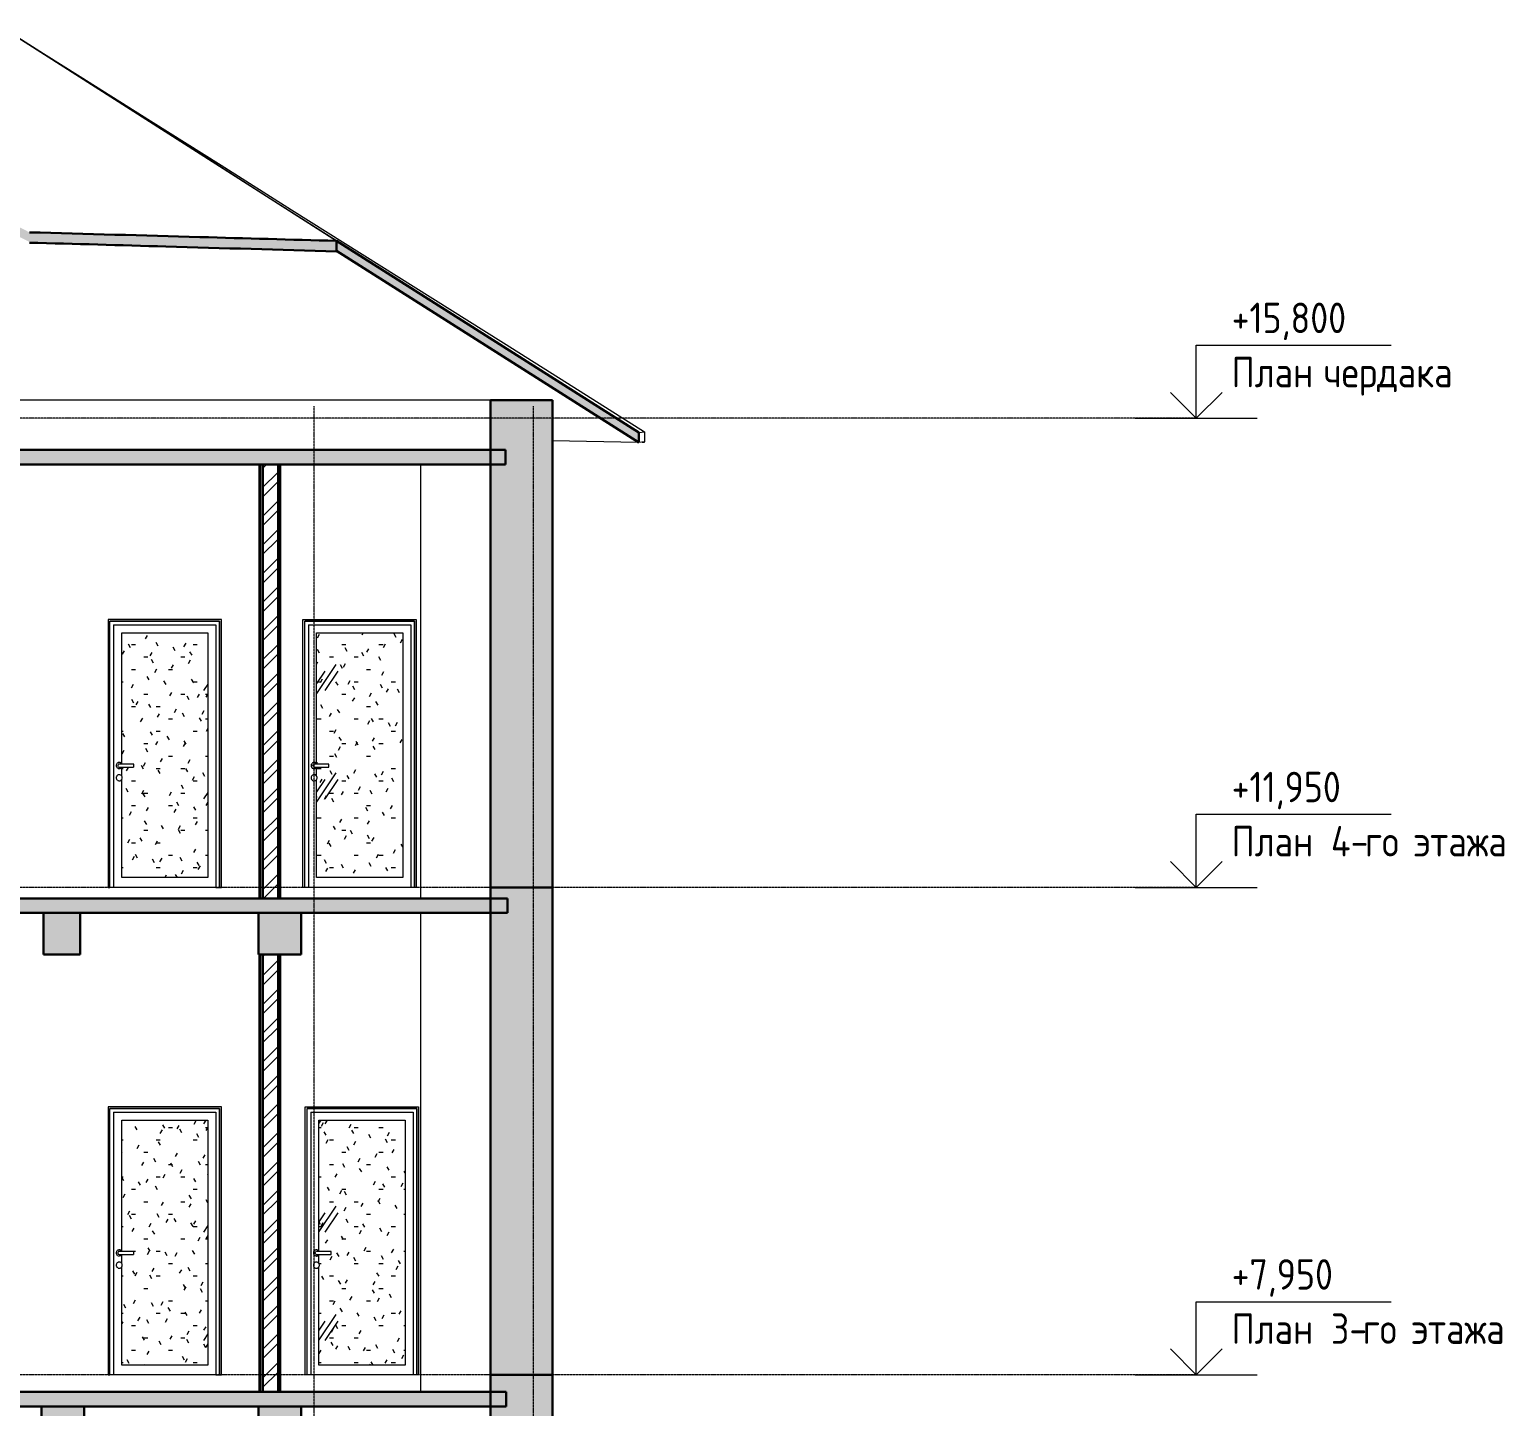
# Model space of a CAD drawing. Header units: millimetres. Extents: x -46915 to 9656, y -6969 to 19630.
# Drawn here: x -4443 to 7663, y 7690 to 18991 of the extents above; entities that cross this region are included whole.
import ezdxf

# ---------------------------------------------------------------- set-up
doc = ezdxf.new("R2010")
doc.units = ezdxf.units.MM
doc.linetypes.add('ADSK_Линия сетки', pattern=[25, 20, -2.5, 0, -2.5])
doc.linetypes.add('ADSK_Сверху', pattern=[4.5, 3, -1.5])
for name, color, linetype, lineweight in [('Аннотация', 7, 'Continuous', 20), ('Двери', 7, 'Continuous', 9), ('Каркас', 7, 'Continuous', 9), ('Крыша', 7, 'Continuous', 9), ('Оси', 7, 'Continuous', 9), ('Перекрытие', 7, 'Continuous', 9), ('Стены внутренние', 7, 'Continuous', 9), ('Стены наружные', 7, 'Continuous', 9), ('Стены несущие', 7, 'Continuous', 30), ('Стены отделка', 7, 'Continuous', 30), ('Стены перегородки', 7, 'Continuous', 30), ('Стены штриховка', 7, 'Continuous', 9), ('Уровни', 7, 'Continuous', 9)]:
    doc.layers.add(name, color=color, linetype=linetype, lineweight=lineweight)
doc.styles.add('GOST Common', font='GOST_Common.ttf', dxfattribs={"width": 0.9, "height": 250})
pattern_1 = [(45, (-19354.99, -180), (-117.8655, 117.8655), []), (45, (-19276.41, -180), (-117.8655, 117.8655), [])]
pattern_2 = [(0, (-19354.99, -180), (406.4, 101.6), [33.528, -271.272, 33.528, -271.272, -1625.6]), (0, (-19354.99, -180), (406.4, 101.6), [-609.6, 33.528, -576.072, 33.528, -271.272, -711.2]), (0, (-19354.99, -180), (406.4, 101.6), [-1524, 33.528, -169.672, 33.528, -474.472]), (120, (-19202.59, -129.2), (-291.1882, 301.15272), [33.528, -271.272, 33.528, -271.272, -1625.6]), (120, (-19202.59, -129.2), (-291.1882, 301.15272), [-609.6, 33.528, -576.072, 33.528, -271.272, -711.2]), (120, (-19202.59, -129.2), (-291.1882, 301.15272), [-1524, 33.528, -169.672, 33.528, -474.472]), (240, (-19151.79, 74), (-115.2118, -402.75272), [33.528, -271.272, 33.528, -271.272, -1625.6]), (240, (-19151.79, 74), (-115.2118, -402.75272), [-609.6, 33.528, -576.072, 33.528, -271.272, -711.2]), (240, (-19151.79, 74), (-115.2118, -402.75272), [-1524, 33.528, -169.672, 33.528, -474.472])]
pattern_3 = [(236.31, (-18821.59, 442.3), (-888.9982, -1778.001), [320.533, -2884.8]), (236.31, (-18803.8, 388.96), (-888.9982, -1778.001), [192.32, -3013.015]), (236.31, (-18910.49, 388.96), (-888.9982, -1778.001), [192.32, -3013.015])]

# ---------------------------------------------------------------- blocks, each defined once
blk = doc.blocks.new('ADSK_БалкаЖБ_Прямоугольная - 350х280мм-843200-Б')
at = {"layer": 'Каркас', "true_color": 0xc0c0c0}
blk.add_hatch(color=9, dxfattribs=at).paths.add_polyline_path([(-2562, 7410), (-2212, 7410), (-2212, 7690), (-2562, 7690)])
at = {"layer": 'Каркас', "lineweight": 30}
for p, q in [((-2212, 7690), (-2562, 7690)), ((-2562, 7690), (-2562, 7410)), ((-2212, 7410), (-2212, 7690)), ((-2562, 7410), (-2212, 7410))]:
    blk.add_line(p, q, dxfattribs=at)
blk = doc.blocks.new('ADSK_БалкаЖБ_Прямоугольная - 350х340мм-851147-Б')
at = {"layer": 'Каркас', "true_color": 0xc0c0c0}
blk.add_hatch(color=9, dxfattribs=at).paths.add_polyline_path([(-2562, 11400), (-2212, 11400), (-2212, 11740), (-2562, 11740), (-2562, 11648)])
at = {"layer": 'Каркас', "lineweight": 30}
for p, q in [((-2212, 11740), (-2562, 11740)), ((-2562, 11740), (-2562, 11400)), ((-2212, 11400), (-2212, 11740)), ((-2562, 11400), (-2212, 11400))]:
    blk.add_line(p, q, dxfattribs=at)
blk = doc.blocks.new('AC_Дверь_Однопольная - Д-27л 930х2200h-V32-Б')
at = {"layer": 'Двери', "lineweight": 5}
h = blk.add_hatch(dxfattribs=at)
h.set_pattern_fill('FP_9', color=256, style=0, pattern_type=2)
h.set_pattern_definition(pattern_2)
h.paths.add_polyline_path([(-3470, 8030), (-2978, 8030), (-2978, 10039), (-3686, 10039), (-3686, 8965), (-3684, 8962), (-3586, 8962), (-3586, 8938), (-3684, 8938), (-3686, 8935), (-3686, 8865), (-3684, 8863), (-3682, 8856), (-3681, 8850), (-3682, 8844), (-3686, 8832), (-3686, 8030)])
h = blk.add_hatch(dxfattribs=at)
h.set_pattern_fill('FP_1', color=256, style=0, pattern_type=2)
h.set_pattern_definition(pattern_3)
h.paths.add_polyline_path([(-3470, 8030), (-2978, 8030), (-2978, 10039), (-3686, 10039), (-3686, 8965), (-3684, 8962), (-3586, 8962), (-3586, 8938), (-3684, 8938), (-3686, 8935), (-3686, 8865), (-3684, 8863), (-3682, 8856), (-3681, 8850), (-3682, 8844), (-3686, 8832), (-3686, 8030)])
at = {"layer": 'Двери'}
for p, q in [((-2867, 10150), (-3797, 10150)), ((-3797, 10150), (-3797, 7950)), ((-3782, 7950), (-3782, 10135)), ((-2882, 10135), (-3782, 10135)), ((-3782, 7950), (-3782, 10135)), ((-3782, 10135), (-2882, 10135)), ((-3752, 10105), (-3752, 7950)), ((-3752, 10105), (-2912, 10105)), ((-2912, 10105), (-2912, 7950)), ((-2882, 7950), (-2882, 10135)), ((-2882, 10135), (-2882, 7950)), ((-2867, 7950), (-2867, 10150)), ((-3686, 8965), (-3686, 10039)), ((-3686, 10039), (-2978, 10039)), ((-2978, 10039), (-2978, 8030)), ((-3686, 8865), (-3686, 8935)), ((-3686, 8030), (-3686, 8835)), ((-2978, 8030), (-3686, 8030)), ((-3797, 7950), (-3782, 7950)), ((-3752, 7950), (-3782, 7950)), ((-2912, 7950), (-2882, 7950)), ((-2882, 7950), (-2867, 7950))]:
    blk.add_line(p, q, dxfattribs=at)
at = {"layer": 'Двери', "linetype": 'ADSK_Сверху', "lineweight": 5}
for p, q in [((-3586, 8962), (-3686, 8962)), ((-3586, 8950), (-3586, 8962)), ((-3686, 8938), (-3586, 8938)), ((-3586, 8938), (-3586, 8950))]:
    blk.add_line(p, q, dxfattribs=at)
at = {"layer": 'Двери', "linetype": 'ADSK_Сверху', "lineweight": 5, "flags": 128}
for points in [[(-3686, 8962), (-3687, 8962), (-3687, 8962), (-3688, 8962), (-3689, 8962), (-3690, 8962), (-3691, 8962), (-3691, 8962), (-3692, 8962), (-3693, 8962), (-3694, 8962), (-3694, 8962), (-3695, 8962), (-3696, 8962), (-3696, 8962), (-3697, 8962), (-3698, 8962), (-3698, 8962), (-3699, 8962), (-3700, 8962), (-3700, 8962), (-3701, 8962), (-3701, 8962), (-3702, 8962), (-3702, 8962), (-3703, 8962), (-3703, 8962), (-3703, 8962), (-3704, 8962), (-3704, 8962), (-3704, 8962), (-3705, 8962), (-3705, 8962), (-3705, 8962), (-3705, 8962), (-3705, 8962), (-3706, 8962), (-3706, 8962), (-3706, 8962), (-3706, 8962)], [(-3706, 8938), (-3706, 8938), (-3706, 8938), (-3706, 8938), (-3706, 8938), (-3705, 8938), (-3705, 8938), (-3705, 8938), (-3705, 8938), (-3705, 8938), (-3704, 8938), (-3704, 8938), (-3704, 8938), (-3703, 8938), (-3703, 8938), (-3702, 8938), (-3702, 8938), (-3701, 8938), (-3701, 8938), (-3700, 8938), (-3700, 8938), (-3699, 8938), (-3699, 8938), (-3698, 8938), (-3697, 8938), (-3697, 8938), (-3696, 8938), (-3695, 8938), (-3695, 8938), (-3694, 8938), (-3693, 8938), (-3692, 8938), (-3692, 8938), (-3691, 8938), (-3690, 8938), (-3689, 8938), (-3688, 8938), (-3688, 8938), (-3687, 8938), (-3686, 8938), (-3686, 8938)]]:
    blk.add_lwpolyline(points, dxfattribs=at)
at = {"layer": 'Двери', "linetype": 'ADSK_Сверху', "lineweight": 5}
for centre, radius, start, end in [((-3706, 8950), 25, 30, 180), ((-3706, 8950), 12, 105, 135), ((-3706, 8950), 25, 180, 330), ((-3706, 8850), 25, 0, 180), ((-3706, 8850), 25, 180, 0), ((-3706, 8950), 12, 150, 180), ((-3706, 8950), 12, 180, 210), ((-3706, 8950), 12, 225, 255)]:
    blk.add_arc(centre, radius, start, end, dxfattribs=at)
blk = doc.blocks.new('AC_Дверь_Однопольная - Д-27л 930х2200h-V33-Б')
at = {"layer": 'Двери', "lineweight": 5}
h = blk.add_hatch(dxfattribs=at)
h.set_pattern_fill('FP_9', color=256, style=0, pattern_type=2)
h.set_pattern_definition(pattern_2)
h.paths.add_polyline_path([(-1960, 8030), (-1360, 8030), (-1360, 10039), (-2068, 10039), (-2068, 8965), (-2066, 8962), (-1968, 8962), (-1968, 8938), (-2066, 8938), (-2068, 8935), (-2068, 8865), (-2066, 8862), (-2064, 8856), (-2063, 8850), (-2064, 8844), (-2068, 8832), (-2068, 8030)])
h = blk.add_hatch(dxfattribs=at)
h.set_pattern_fill('FP_1', color=256, style=0, pattern_type=2)
h.set_pattern_definition(pattern_3)
h.paths.add_polyline_path([(-1960, 8030), (-1360, 8030), (-1360, 10039), (-2068, 10039), (-2068, 8965), (-2066, 8962), (-1968, 8962), (-1968, 8938), (-2066, 8938), (-2068, 8935), (-2068, 8865), (-2066, 8862), (-2064, 8856), (-2063, 8850), (-2064, 8844), (-2068, 8832), (-2068, 8030)])
at = {"layer": 'Двери'}
for p, q in [((-2164, 7950), (-2164, 10135)), ((-1264, 10135), (-2164, 10135)), ((-2164, 7950), (-2164, 10135)), ((-2164, 10135), (-1264, 10135)), ((-2134, 10105), (-2134, 7950)), ((-2134, 10105), (-1294, 10105)), ((-1294, 10105), (-1294, 7950)), ((-1264, 7950), (-1264, 10135)), ((-1264, 10135), (-1264, 7950)), ((-2068, 8965), (-2068, 10039)), ((-2068, 10039), (-1360, 10039)), ((-1360, 10039), (-1360, 8030)), ((-2068, 8865), (-2068, 8935)), ((-2068, 8030), (-2068, 8835)), ((-1360, 8030), (-2068, 8030))]:
    blk.add_line(p, q, dxfattribs=at)
at = {"layer": 'Двери', "linetype": 'ADSK_Сверху', "lineweight": 5}
for p, q in [((-1968, 8962), (-2068, 8962)), ((-1968, 8950), (-1968, 8962)), ((-2068, 8938), (-1968, 8938)), ((-1968, 8938), (-1968, 8950))]:
    blk.add_line(p, q, dxfattribs=at)
at = {"layer": 'Двери', "linetype": 'ADSK_Сверху', "lineweight": 5, "flags": 128}
for points in [[(-2068, 8962), (-2069, 8962), (-2069, 8962), (-2070, 8962), (-2071, 8962), (-2072, 8962), (-2073, 8962), (-2073, 8962), (-2074, 8962), (-2075, 8962), (-2076, 8962), (-2076, 8962), (-2077, 8962), (-2078, 8962), (-2078, 8962), (-2079, 8962), (-2080, 8962), (-2080, 8962), (-2081, 8962), (-2082, 8962), (-2082, 8962), (-2083, 8962), (-2083, 8962), (-2084, 8962), (-2084, 8962), (-2085, 8962), (-2085, 8962), (-2085, 8962), (-2086, 8962), (-2086, 8962), (-2086, 8962), (-2087, 8962), (-2087, 8962), (-2087, 8962), (-2087, 8962), (-2087, 8962), (-2088, 8962), (-2088, 8962), (-2088, 8962), (-2088, 8962)], [(-2088, 8938), (-2088, 8938), (-2088, 8938), (-2088, 8938), (-2088, 8938), (-2087, 8938), (-2087, 8938), (-2087, 8938), (-2087, 8938), (-2086, 8938), (-2086, 8938), (-2086, 8938), (-2086, 8938), (-2085, 8938), (-2085, 8938), (-2084, 8938), (-2084, 8938), (-2083, 8938), (-2083, 8938), (-2082, 8938), (-2082, 8938), (-2081, 8938), (-2081, 8938), (-2080, 8938), (-2079, 8938), (-2079, 8938), (-2078, 8938), (-2077, 8938), (-2076, 8938), (-2076, 8938), (-2075, 8938), (-2074, 8938), (-2074, 8938), (-2073, 8938), (-2072, 8938), (-2071, 8938), (-2070, 8938), (-2070, 8938), (-2069, 8938), (-2068, 8938), (-2068, 8938)]]:
    blk.add_lwpolyline(points, dxfattribs=at)
at = {"layer": 'Двери', "linetype": 'ADSK_Сверху', "lineweight": 5}
for centre, radius, start, end in [((-2088, 8950), 25, 30, 180), ((-2088, 8950), 12, 105, 135), ((-2088, 8950), 25, 180, 330), ((-2088, 8850), 25, 0, 180), ((-2088, 8850), 25, 180, 0), ((-2088, 8950), 12, 150, 180), ((-2088, 8950), 12, 180, 210), ((-2088, 8950), 12, 225, 255)]:
    blk.add_arc(centre, radius, start, end, dxfattribs=at)
blk = doc.blocks.new('AC_Дверь_Однопольная - Д-27л 930х2200h-V34-Б')
at = {"layer": 'Двери', "lineweight": 5}
h = blk.add_hatch(dxfattribs=at)
h.set_pattern_fill('FP_9', color=256, style=0, pattern_type=2)
h.set_pattern_definition(pattern_2)
h.paths.add_polyline_path([(-3686, 12030), (-2978, 12030), (-2978, 14039), (-3686, 14039), (-3686, 12965), (-3684, 12962), (-3586, 12962), (-3586, 12938), (-3684, 12938), (-3686, 12935), (-3686, 12865), (-3684, 12863), (-3682, 12856), (-3681, 12850), (-3682, 12844), (-3686, 12832), (-3686, 12439)])
h = blk.add_hatch(dxfattribs=at)
h.set_pattern_fill('FP_1', color=256, style=0, pattern_type=2)
h.set_pattern_definition(pattern_3)
h.paths.add_polyline_path([(-3686, 12030), (-2978, 12030), (-2978, 14039), (-3686, 14039), (-3686, 12965), (-3684, 12962), (-3586, 12962), (-3586, 12938), (-3684, 12938), (-3686, 12935), (-3686, 12865), (-3684, 12863), (-3682, 12856), (-3681, 12850), (-3682, 12844), (-3686, 12832), (-3686, 12439)])
at = {"layer": 'Двери'}
for p, q in [((-2867, 14150), (-3797, 14150)), ((-3797, 14150), (-3797, 11950)), ((-3782, 11950), (-3782, 14135)), ((-2882, 14135), (-3782, 14135)), ((-3782, 11950), (-3782, 14135)), ((-3782, 14135), (-2882, 14135)), ((-3752, 14105), (-3752, 11950)), ((-3752, 14105), (-2912, 14105)), ((-2912, 14105), (-2912, 11950)), ((-2882, 11950), (-2882, 14135)), ((-2882, 14135), (-2882, 11950)), ((-2867, 11950), (-2867, 14150)), ((-3686, 12965), (-3686, 14039)), ((-3686, 14039), (-2978, 14039)), ((-2978, 14039), (-2978, 12030)), ((-3686, 12865), (-3686, 12935)), ((-3686, 12030), (-3686, 12835)), ((-2978, 12030), (-3686, 12030)), ((-3797, 11950), (-3782, 11950)), ((-3752, 11950), (-3782, 11950)), ((-2912, 11950), (-2882, 11950)), ((-2882, 11950), (-2867, 11950))]:
    blk.add_line(p, q, dxfattribs=at)
at = {"layer": 'Двери', "linetype": 'ADSK_Сверху', "lineweight": 5}
for p, q in [((-3586, 12962), (-3686, 12962)), ((-3586, 12950), (-3586, 12962)), ((-3686, 12938), (-3586, 12938)), ((-3586, 12938), (-3586, 12950))]:
    blk.add_line(p, q, dxfattribs=at)
at = {"layer": 'Двери', "linetype": 'ADSK_Сверху', "lineweight": 5, "flags": 128}
for points in [[(-3686, 12962), (-3687, 12962), (-3687, 12962), (-3688, 12962), (-3689, 12962), (-3690, 12962), (-3691, 12962), (-3691, 12962), (-3692, 12962), (-3693, 12962), (-3694, 12962), (-3694, 12962), (-3695, 12962), (-3696, 12962), (-3696, 12962), (-3697, 12962), (-3698, 12962), (-3698, 12962), (-3699, 12962), (-3700, 12962), (-3700, 12962), (-3701, 12962), (-3701, 12962), (-3702, 12962), (-3702, 12962), (-3703, 12962), (-3703, 12962), (-3703, 12962), (-3704, 12962), (-3704, 12962), (-3704, 12962), (-3705, 12962), (-3705, 12962), (-3705, 12962), (-3705, 12962), (-3705, 12962), (-3706, 12962), (-3706, 12962), (-3706, 12962), (-3706, 12962)], [(-3706, 12938), (-3706, 12938), (-3706, 12938), (-3706, 12938), (-3706, 12938), (-3705, 12938), (-3705, 12938), (-3705, 12938), (-3705, 12938), (-3705, 12938), (-3704, 12938), (-3704, 12938), (-3704, 12938), (-3703, 12938), (-3703, 12938), (-3702, 12938), (-3702, 12938), (-3701, 12938), (-3701, 12938), (-3700, 12938), (-3700, 12938), (-3699, 12938), (-3699, 12938), (-3698, 12938), (-3697, 12938), (-3697, 12938), (-3696, 12938), (-3695, 12938), (-3695, 12938), (-3694, 12938), (-3693, 12938), (-3692, 12938), (-3692, 12938), (-3691, 12938), (-3690, 12938), (-3689, 12938), (-3688, 12938), (-3688, 12938), (-3687, 12938), (-3686, 12938), (-3686, 12938)]]:
    blk.add_lwpolyline(points, dxfattribs=at)
at = {"layer": 'Двери', "linetype": 'ADSK_Сверху', "lineweight": 5}
for centre, radius, start, end in [((-3706, 12950), 25, 30, 180), ((-3706, 12950), 12, 150, 180), ((-3706, 12950), 12, 105, 135), ((-3706, 12950), 25, 180, 330), ((-3706, 12850), 25, 0, 180), ((-3706, 12850), 25, 180, 0), ((-3706, 12950), 12, 180, 210), ((-3706, 12950), 12, 225, 255)]:
    blk.add_arc(centre, radius, start, end, dxfattribs=at)
blk = doc.blocks.new('AC_Дверь_Однопольная - Д-27л 930х2200h-V35-Б')
at = {"layer": 'Двери', "lineweight": 5}
h = blk.add_hatch(dxfattribs=at)
h.set_pattern_fill('FP_9', color=256, style=0, pattern_type=2)
h.set_pattern_definition(pattern_2)
h.paths.add_polyline_path([(-2087, 12030), (-1379, 12030), (-1379, 14039), (-2087, 14039), (-2087, 12965), (-2085, 12962), (-1987, 12962), (-1987, 12938), (-2086, 12938), (-2087, 12935), (-2087, 12865), (-2086, 12863), (-2083, 12856), (-2082, 12850), (-2083, 12844), (-2087, 12832), (-2087, 12439)])
h = blk.add_hatch(dxfattribs=at)
h.set_pattern_fill('FP_1', color=256, style=0, pattern_type=2)
h.set_pattern_definition(pattern_3)
h.paths.add_polyline_path([(-2087, 12030), (-1379, 12030), (-1379, 14039), (-2087, 14039), (-2087, 12965), (-2085, 12962), (-1987, 12962), (-1987, 12938), (-2086, 12938), (-2087, 12935), (-2087, 12865), (-2086, 12863), (-2083, 12856), (-2082, 12850), (-2083, 12844), (-2087, 12832), (-2087, 12439)])
at = {"layer": 'Двери'}
for p, q in [((-2183, 11950), (-2183, 14135)), ((-1283, 14135), (-2183, 14135)), ((-2183, 11950), (-2183, 14135)), ((-2183, 14135), (-1283, 14135)), ((-2153, 14105), (-2153, 11950)), ((-2153, 14105), (-1313, 14105)), ((-1313, 14105), (-1313, 11950)), ((-1283, 11950), (-1283, 14135)), ((-1283, 14135), (-1283, 11950)), ((-2087, 12965), (-2087, 14039)), ((-2087, 14039), (-1379, 14039)), ((-1379, 14039), (-1379, 12030)), ((-2087, 12865), (-2087, 12935)), ((-2087, 12030), (-2087, 12835)), ((-1379, 12030), (-2087, 12030))]:
    blk.add_line(p, q, dxfattribs=at)
at = {"layer": 'Двери', "linetype": 'ADSK_Сверху', "lineweight": 5}
for p, q in [((-1987, 12962), (-2087, 12962)), ((-1987, 12950), (-1987, 12962)), ((-2087, 12938), (-1987, 12938)), ((-1987, 12938), (-1987, 12950))]:
    blk.add_line(p, q, dxfattribs=at)
at = {"layer": 'Двери', "linetype": 'ADSK_Сверху', "lineweight": 5, "flags": 128}
for points in [[(-2087, 12962), (-2088, 12962), (-2089, 12962), (-2090, 12962), (-2090, 12962), (-2091, 12962), (-2092, 12962), (-2093, 12962), (-2094, 12962), (-2094, 12962), (-2095, 12962), (-2096, 12962), (-2097, 12962), (-2097, 12962), (-2098, 12962), (-2099, 12962), (-2099, 12962), (-2100, 12962), (-2100, 12962), (-2101, 12962), (-2102, 12962), (-2102, 12962), (-2103, 12962), (-2103, 12962), (-2104, 12962), (-2104, 12962), (-2105, 12962), (-2105, 12962), (-2105, 12962), (-2106, 12962), (-2106, 12962), (-2106, 12962), (-2106, 12962), (-2107, 12962), (-2107, 12962), (-2107, 12962), (-2107, 12962), (-2107, 12962), (-2107, 12962), (-2107, 12962)], [(-2107, 12938), (-2107, 12938), (-2107, 12938), (-2107, 12938), (-2107, 12938), (-2107, 12938), (-2107, 12938), (-2107, 12938), (-2106, 12938), (-2106, 12938), (-2106, 12938), (-2105, 12938), (-2105, 12938), (-2105, 12938), (-2104, 12938), (-2104, 12938), (-2103, 12938), (-2103, 12938), (-2102, 12938), (-2102, 12938), (-2101, 12938), (-2101, 12938), (-2100, 12938), (-2099, 12938), (-2099, 12938), (-2098, 12938), (-2097, 12938), (-2097, 12938), (-2096, 12938), (-2095, 12938), (-2095, 12938), (-2094, 12938), (-2093, 12938), (-2092, 12938), (-2091, 12938), (-2091, 12938), (-2090, 12938), (-2089, 12938), (-2088, 12938), (-2088, 12938), (-2087, 12938)]]:
    blk.add_lwpolyline(points, dxfattribs=at)
at = {"layer": 'Двери', "linetype": 'ADSK_Сверху', "lineweight": 5}
for centre, radius, start, end in [((-2107, 12950), 25, 30, 180), ((-2107, 12950), 12, 150, 180), ((-2107, 12950), 12, 105, 135), ((-2107, 12950), 25, 180, 330), ((-2107, 12850), 25, 0, 180), ((-2107, 12850), 25, 180, 0), ((-2107, 12950), 12, 180, 210), ((-2107, 12950), 12, 225, 255)]:
    blk.add_arc(centre, radius, start, end, dxfattribs=at)
blk = doc.blocks.new('Уровень - Стрелка вверх_Отметка с именем уровня_2_5-3055-Б')
at = {"layer": 'Аннотация'}
for p, q in [((5133, 600), (6733, 600)), ((5133, 0), (5133, 600)), ((5133, 0), (4921, 212)), ((5133, 0), (5345, 212)), ((4633, 0), (5633, 0))]:
    blk.add_line(p, q, dxfattribs=at)

msp = doc.modelspace()

# ---------------------------------------------------------------- hatches: boundary and pattern name
at = {"layer": 'Каркас', "true_color": 0xc0c0c0}
msp.add_hatch(color=9, dxfattribs=at).paths.add_polyline_path([(-4327, 11400), (-4027, 11400), (-4027, 11740), (-4327, 11740), (-4327, 11648)])
at = {"layer": 'Крыша', "true_color": 0xc0c0c0}
for points in [[(-4443, 17247), (-4443, 17326), (-5170, 17698), (-6263, 18254), (-7357, 18807), (-7722, 18991), (-9588, 18109), (-9588, 18031), (-7723, 18913), (-6628, 18360), (-5535, 17805), (-4806, 17434)], [(-1924, 17170), (-1924, 17256), (-4443, 17326), (-4443, 17241), (-2204, 17178)]]:
    msp.add_hatch(color=9, dxfattribs=at).paths.add_polyline_path(points)
h = msp.add_hatch(color=9, dxfattribs=at)
h.paths.add_polyline_path([(559, 15600), (559, 15682), (-1924, 17256), (-1924, 17173), (-449, 16238)])
h.paths.add_polyline_path([(-21576, 15931), (-20090, 16452), (-18579, 16979), (-17434, 17376), (-16052, 17854), (-15361, 18090), (-9588, 18034), (-9588, 18109), (-15361, 18165), (-16743, 17689), (-18125, 17211), (-19506, 16730), (-20886, 16247), (-21576, 16005)])
at = {"layer": 'Перекрытие', "true_color": 0xc0c0c0}
for points in [[(-537, 15420), (-537, 15540), (-12657, 15540), (-12657, 15420), (-1960, 15420)], [(-520, 11740), (-520, 11860), (-12669, 11860), (-12669, 11740), (-1960, 11740)], [(-8003, 7690), (-530, 7690), (-530, 7810), (-12656, 7810), (-12656, 7690), (-9514, 7690)]]:
    msp.add_hatch(color=9, dxfattribs=at).paths.add_polyline_path(points)
at = {"layer": 'Стены внутренние', "lineweight": 5}
h = msp.add_hatch(dxfattribs=at)
h.set_pattern_fill('FP_4', color=256, style=0, pattern_type=2)
h.set_pattern_definition(pattern_1)
h.paths.add_polyline_path([(-2407, 11860), (-2407, 15420), (-2527, 15420), (-2527, 11860)])
h = msp.add_hatch(dxfattribs=at)
h.set_pattern_fill('FP_4', color=256, style=0, pattern_type=2)
h.set_pattern_definition(pattern_1)
h.paths.add_polyline_path([(-2407, 7810), (-2407, 11400), (-2527, 11400), (-2527, 7810)])
at = {"layer": 'Стены наружные', "true_color": 0xc0c0c0}
for points in [[(-150, 11950), (-150, 15950), (-660, 15950), (-660, 11950), (-449, 11950)], [(-449, 7950), (-150, 7950), (-150, 11950), (-660, 11950), (-660, 7950)], [(-449, 3950), (-150, 3950), (-150, 7950), (-660, 7950), (-660, 3950)]]:
    msp.add_hatch(color=9, dxfattribs=at).paths.add_polyline_path(points)

# ---------------------------------------------------------------- linework, layer by layer
at = {"layer": 'Каркас', "lineweight": 30}
for p, q in [((-4027, 11740), (-4327, 11740)), ((-4327, 11740), (-4327, 11400)), ((-4027, 11400), (-4027, 11740)), ((-4327, 11400), (-4027, 11400))]:
    msp.add_line(p, q, dxfattribs=at)
at = {"layer": 'Крыша'}
for p, q in [((-4608, 18970), (-1924, 17256)), ((-150, 15618), (550, 15605)), ((559, 15682), (606, 15690)), ((606, 15690), (606, 15607)), ((605, 15607), (559, 15600)), ((587, 15604), (606, 15604))]:
    msp.add_line(p, q, dxfattribs=at)
at = {"layer": 'Крыша', "lineweight": 30}
for p, q in [((559, 15682), (-1924, 17256)), ((-1924, 17256), (-1924, 17170)), ((-1924, 17173), (559, 15600)), ((559, 15600), (559, 15682))]:
    msp.add_line(p, q, dxfattribs=at)
at = {"layer": 'Крыша', "flags": 128}
for points in [[(-1924, 17256), (-2461, 17599), (-2997, 17942), (-3534, 18284), (-4071, 18627), (-4608, 18970)], [(-4608, 18970), (-4028, 18606), (-3449, 18241), (-2870, 17877), (-2291, 17512), (-1711, 17148), (-1132, 16783), (-553, 16419), (26, 16054), (606, 15690)], [(606, 15604), (606, 15605), (605, 15607)]]:
    msp.add_lwpolyline(points, dxfattribs=at)
at = {"layer": 'Крыша', "lineweight": 30}
for points in [[(-1924, 17256), (-2297, 17266), (-3137, 17290), (-3976, 17313), (-4443, 17326)], [(-4443, 17241), (-4069, 17231), (-3230, 17207), (-2390, 17183), (-1924, 17170)]]:
    msp.add_open_spline(points, degree=3, knots=[0, 0, 0, 0, 0.444444, 1, 1, 1, 1], dxfattribs=at)
at = {"layer": 'Оси', "linetype": 'ADSK_Линия сетки'}
for p, q in [((-2107, -6169), (-2107, 15900)), ((-307, -6169), (-307, 15900))]:
    msp.add_line(p, q, dxfattribs=at)
at = {"layer": 'Перекрытие', "lineweight": 30}
for p, q in [((-537, 15540), (-12412, 15540)), ((-537, 15420), (-537, 15540)), ((-12657, 15420), (-537, 15420)), ((-520, 11860), (-12669, 11860)), ((-520, 11740), (-520, 11860)), ((-12669, 11740), (-520, 11740)), ((-530, 7810), (-12656, 7810)), ((-530, 7690), (-530, 7810)), ((-12656, 7690), (-530, 7690))]:
    msp.add_line(p, q, dxfattribs=at)
at = {"layer": 'Стены внутренние'}
for p, q in [((-1232, 11860), (-1232, 15420)), ((-2198, 14150), (-1268, 14150)), ((-2198, 11950), (-2198, 14150)), ((-1268, 14150), (-1268, 11950)), ((-2912, 11950), (-3752, 11950)), ((-1268, 11950), (-2198, 11950)), ((-1232, 7810), (-1232, 11740)), ((-2179, 10150), (-1249, 10150)), ((-2179, 7950), (-2179, 10150)), ((-1249, 10150), (-1249, 7950)), ((-2912, 7950), (-3752, 7950)), ((-1249, 7950), (-2179, 7950))]:
    msp.add_line(p, q, dxfattribs=at)
at = {"layer": 'Стены наружные'}
msp.add_line((-660, 15950), (-7824, 15950), dxfattribs=at)
at = {"layer": 'Стены наружные', "lineweight": 30}
for p, q in [((-660, 15950), (-660, -550)), ((-150, 15950), (-660, 15950)), ((-150, -712), (-150, 15950)), ((-150, 11950), (-660, 11950)), ((-150, 7950), (-660, 7950))]:
    msp.add_line(p, q, dxfattribs=at)
at = {"layer": 'Стены несущие'}
for p, q in [((-2527, 15420), (-2527, 11860)), ((-2394, 15420), (-2394, 11860)), ((-2394, 11400), (-2527, 11400)), ((-2527, 11400), (-2527, 7810)), ((-2394, 11400), (-2394, 7810))]:
    msp.add_line(p, q, dxfattribs=at)
at = {"layer": 'Стены отделка', "lineweight": 5}
for p, q in [((-2559, 15420), (-2559, 11860)), ((-2379, 11860), (-2379, 15420)), ((-2547, 11400), (-2559, 11400)), ((-2559, 11400), (-2559, 7810)), ((-2379, 11400), (-2394, 11400)), ((-2379, 7810), (-2379, 11400))]:
    msp.add_line(p, q, dxfattribs=at)
at = {"layer": 'Стены перегородки', "lineweight": 5}
msp.add_line((-2527, 11400), (-2547, 11400), dxfattribs=at)
at = {"layer": 'Стены штриховка'}
for p, q in [((-2557, 15420), (-2557, 11860)), ((-2547, 15420), (-2547, 11860)), ((-2407, 15420), (-2407, 11860)), ((-2388, 15420), (-2388, 11860)), ((-2557, 11400), (-2557, 7810)), ((-2547, 11400), (-2547, 7810)), ((-2407, 11400), (-2407, 7810)), ((-2388, 11400), (-2388, 7810))]:
    msp.add_line(p, q, dxfattribs=at)
at = {"layer": 'Уровни', "linetype": 'ADSK_Линия сетки', "lineweight": 20}
for p, q in [((5133, 15800), (-46915, 15800)), ((5133, 11950), (-46915, 11950)), ((5133, 7950), (-46915, 7950))]:
    msp.add_line(p, q, dxfattribs=at)

# ---------------------------------------------------------------- block references
at = {"layer": 'Двери'}
for name in ['AC_Дверь_Однопольная - Д-27л 930х2200h-V34-Б', 'AC_Дверь_Однопольная - Д-27л 930х2200h-V35-Б', 'AC_Дверь_Однопольная - Д-27л 930х2200h-V32-Б', 'AC_Дверь_Однопольная - Д-27л 930х2200h-V33-Б']:
    msp.add_blockref(name, (0, 0), dxfattribs=at)
at = {"layer": 'Каркас'}
for name, p in [('ADSK_БалкаЖБ_Прямоугольная - 350х340мм-851147-Б', (0, 0)), ('ADSK_БалкаЖБ_Прямоугольная - 350х280мм-843200-Б', (-1782, 0)), ('ADSK_БалкаЖБ_Прямоугольная - 350х280мм-843200-Б', (0, 0))]:
    msp.add_blockref(name, p, dxfattribs=at)
at = {"layer": 'Уровни', "lineweight": 20}
for p in [(0, 15800), (0, 11950), (0, 7950)]:
    msp.add_blockref('Уровень - Стрелка вверх_Отметка с именем уровня_2_5-3055-Б', p, dxfattribs=at)

# ---------------------------------------------------------------- texts
at = {"layer": 'Уровни', "char_height": 250, "attachment_point": 1, "style": 'GOST Common'}
for s, insert, width in [('+15,800', (5424, 16749), 1204.94), ('План', (5423, 16304), 822.53), ('\\fGOST Common|b0|i0|c204|p34|;\\W.9; ', (6102, 16304), 93.8), ('чердака', (6179, 16304), 1406.96), ('+11,950', (5424, 12899), 1147.21), ('План', (5423, 12454), 822.53), (' 4-', (6102, 12454), 505.06), ('го', (6518, 12454), 389.62), ('\\fGOST Common|b0|i0|c204|p34|;\\W.9; ', (6840, 12454), 93.8), ('этажа', (6917, 12454), 1118.35), ('+7,950', (5424, 8899), 1067.85), ('План', (5423, 8454), 822.53), (' 3-', (6102, 8454), 483.42), ('го', (6500, 8454), 389.62), ('\\fGOST Common|b0|i0|c204|p34|;\\W.9; ', (6822, 8454), 93.8), ('этажа', (6899, 8454), 1118.35)]:
    msp.add_mtext(s, dxfattribs=dict(at, insert=insert, width=width))

doc.saveas('drawing.dxf')
